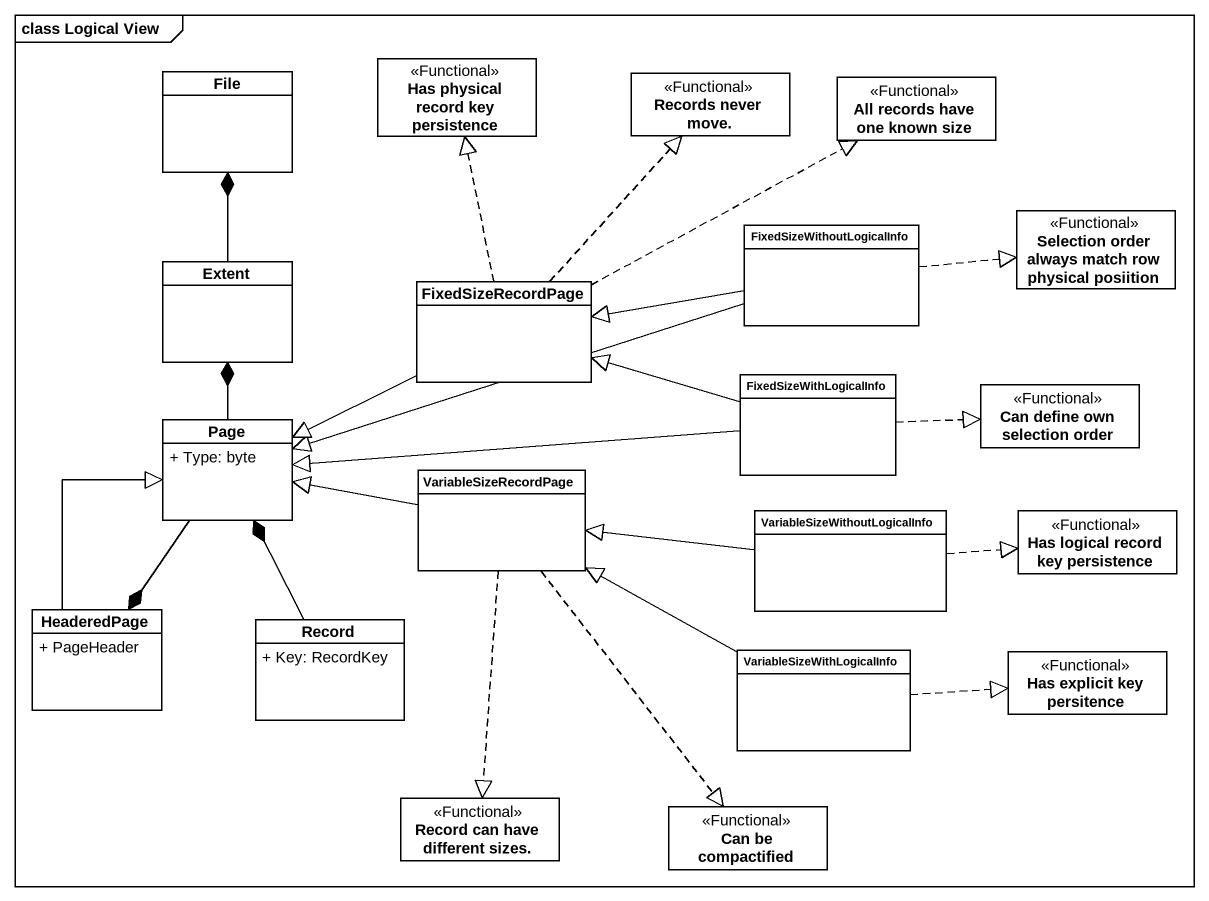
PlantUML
@startuml
mainframe class Logical View
hide circle
hide empty members
skinparam classAttributeIconSize 0
class "File" as File_
class "Has physical record key persistence" as Has_physical_record_key <<Functional>>
class "Records never move." as Records_never_move <<Functional>>
class "All records have one known size" as All_records_have_one_known <<Functional>>
class FixedSizeWithoutLogicalInfo
class "Selection order always match row physical posiition" as Selection_order_always <<Functional>>
class Extent
class FixedSizeRecordPage
class FixedSizeWithLogicalInfo
class "Page" as Page_ {
  + Type: byte
}
class "Can define own selection order" as Can_define_own_selection <<Functional>>
class VariableSizeRecordPage
class "VariableSizeWithoutLogicalInfo" as VariableSizeWithoutLogicalIn
class "Has logical record key persistence" as Has_logical_record_key <<Functional>>
class HeaderedPage {
  + PageHeader
}
class "Record" as Record_ {
  + Key: RecordKey
}
class VariableSizeWithLogicalInfo
class "Has explicit key persitence" as Has_explicit_key_persitence <<Functional>>
class "Record can have different sizes." as Record_can_have_different <<Functional>>
class "Can be compactified" as Can_be_compactified <<Functional>>
FixedSizeWithoutLogicalInfo .right.|> Selection_order_always
FixedSizeWithoutLogicalInfo -left-|> FixedSizeRecordPage
FixedSizeWithoutLogicalInfo -left-|> Page_
Extent -up-* File_
FixedSizeRecordPage .up.|> Has_physical_record_key
FixedSizeRecordPage .up.|> Records_never_move
FixedSizeRecordPage .right.|> All_records_have_one_known
FixedSizeRecordPage -left-|> Page_
FixedSizeWithLogicalInfo -left-|> FixedSizeRecordPage
FixedSizeWithLogicalInfo -left-|> Page_
FixedSizeWithLogicalInfo .right.|> Can_define_own_selection
Page_ -up-* Extent
Page_ --* HeaderedPage
VariableSizeRecordPage -left-|> Page_
VariableSizeRecordPage ..|> Record_can_have_different
VariableSizeRecordPage ..|> Can_be_compactified
VariableSizeWithoutLogicalIn -left-|> VariableSizeRecordPage
VariableSizeWithoutLogicalIn .right.|> Has_logical_record_key
HeaderedPage -up-|> Page_
Record_ -up-* Page_
VariableSizeWithLogicalInfo -left-|> VariableSizeRecordPage
VariableSizeWithLogicalInfo .right.|> Has_explicit_key_persitence
@enduml
